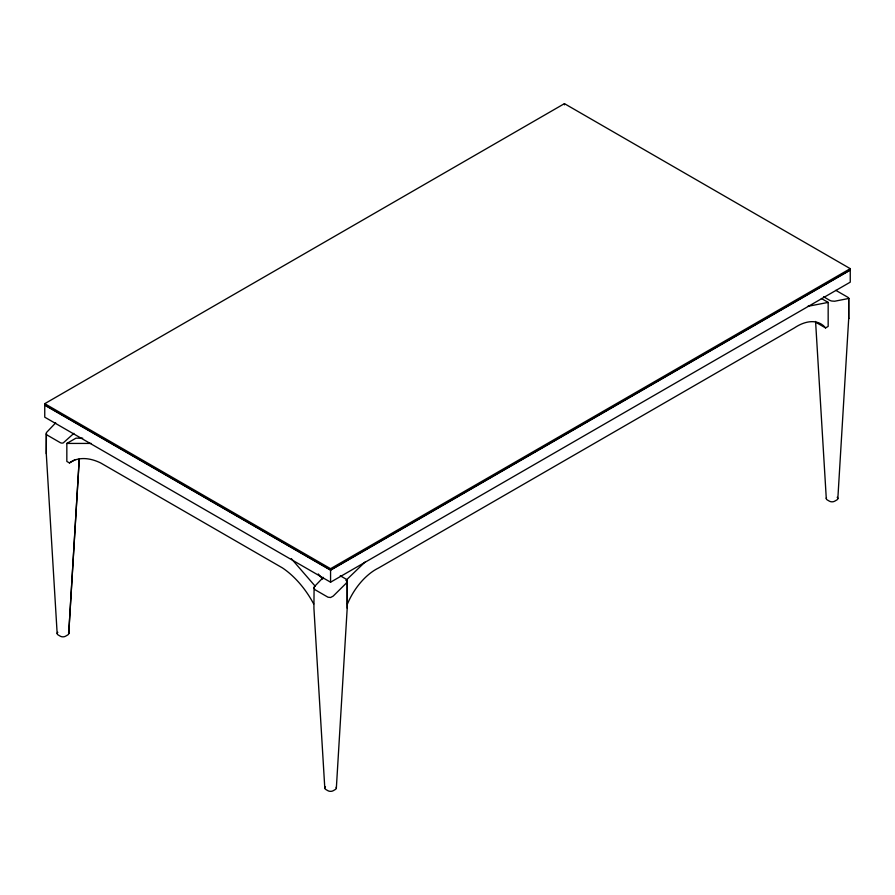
<?xml version="1.0" encoding="UTF-8"?>
<svg xmlns="http://www.w3.org/2000/svg" width="895" height="895" viewBox="0 0 895 895"><rect width="100%" height="100%" fill="white"/><g stroke="black" fill="none" stroke-linecap="round" stroke-linejoin="round"><path stroke-width="1.34" d="M57.157 633.503L46.283 453.687L46.395 432.598L55.703 422.843M347.226 608.208L347.226 581.258A3.58 2.64 -20.6 0 0 346.175 579.188L340.257 575.787M835.84 290.349L847.654 297.162A3.58 1.253 14.8 0 1 848.706 298.46L848.717 318.676L848.717 298.225M79.252 458.866L68.702 633.694L79.252 459.269M336.341 788.204L347.226 607.839L347.226 580.765M837.832 498.672L848.717 318.307M324.795 788.025L313.921 608.208L314.089 586.952L323.33 577.353M347.226 581.258L346.164 583.271L333.175 596.126L330.568 597.502L327.973 597.2L314.984 589.693L313.91 587.881M848.717 298.471L834.655 301.235L831.746 301.033A3.546 1.242 14.7 0 1 829.452 300.161L823.557 296.76M73.893 433.348L63.254 442.913A3.58 2.64 -20.6 0 1 60.334 442.689L47.345 435.183A3.558 2.618 -20.6 0 1 46.294 433.616L46.283 453.687M345.873 580.475L364.981 562.094M44.75 403.679L564.432 103.641L850.25 268.657L850.25 269.865L330.568 569.891L44.75 404.876L44.75 403.679L330.568 568.694L850.25 268.657M313.686 603.946A66.14 38.194 60 0 0 282.507 567.945L100.62 462.928A66.14 38.194 60 0 0 69.43 462.928L66.834 461.428L66.834 443.428L75.93 438.181L82.709 438.181M69.43 462.928L75.124 459.65M330.568 570.193L850.25 270.156L850.25 282.16L330.568 582.197L44.75 417.182L44.75 405.178L330.568 570.193L330.568 582.197M347.461 603.946A47.771 27.577 -60 0 1 378.641 567.945L794.38 327.917A47.771 27.577 -60 0 1 825.57 327.917L828.166 326.418L828.166 302.409L821.341 298.471M807.827 306.325L828.166 302.409M66.834 443.428L91.234 443.428M816.475 322.67L825.57 327.917M318.251 573.963L322.703 579.11M291.334 558.648L315.387 586.415M815.58 321.462L826.286 498.493M564.432 103.641L564.432 104.838M330.568 568.694L330.568 569.891M68.501 632.776A3.669 2.114 0 0 1 68.378 634.398A3.681 2.126 0 0 1 67.64 635.002L65.536 636.222A3.669 2.114 0 0 1 60.345 636.222L58.231 635.002A3.669 2.114 0 0 1 57.504 632.608A3.681 2.126 0 0 1 57.828 632.284M826.499 497.765A3.669 2.126 0 0 0 827.36 499.992L829.464 501.2A3.669 2.126 0 0 0 834.655 501.2L836.769 499.992A3.669 2.114 0 0 0 837.619 497.765A3.681 2.126 0 0 0 837.172 497.273M325.456 786.806A3.669 2.114 0 0 0 325.869 789.524L327.973 790.732A3.669 2.114 0 0 0 333.175 790.732L335.278 789.524A3.669 2.114 0 0 0 336.128 787.298"/></g></svg>
